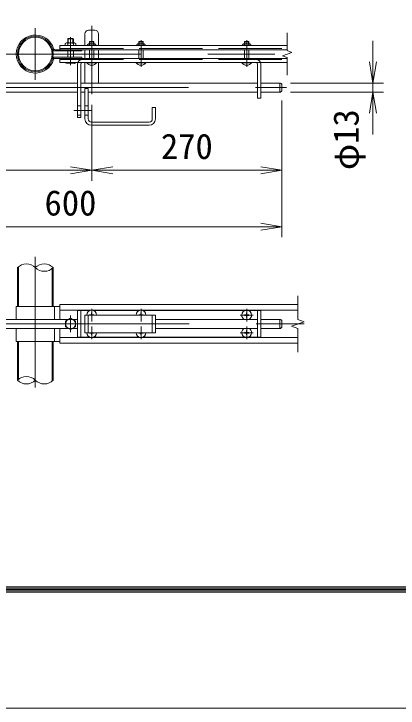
# Model space of a CAD drawing. Units: millimetres, scale not verified, with parts at other scales. Extents: x -6299 to 6301, y -4455 to 4455.
# Drawn here: x -2846 to -1755, y -4455 to -2482 of the extents above; entities that cross this region are included whole.
import ezdxf
from ezdxf.enums import TextEntityAlignment as Align

# ---------------------------------------------------------------- set-up
doc = ezdxf.new("R2010")
doc.units = ezdxf.units.MM
doc.header["$LTSCALE"] = 30
doc.linetypes.add('DASHED', pattern=[7.5, 6, -1.5])
doc.linetypes.add('USER1', pattern=[50.8, 31.75, -6.35, 6.35, -6.35])
for name, color, linetype, lineweight in [('0-1_D-TTL', 7, 'Continuous', 9), ('0-3_D-BMK', 2, 'USER1', 13), ('0-4_D-STR1', 1, 'Continuous', 18), ('0-5_D-STR3', 3, 'Continuous', 13), ('0-9_D-STR-DIM', 7, 'Continuous', 9), ('0-A_0', 7, 'Continuous', 9)]:
    doc.layers.add(name, color=color, linetype=linetype, lineweight=lineweight)
doc.styles.add('ＭＳ ゴシック', font='')
doc.styles.get('ＭＳ ゴシック').set_extended_font_data('MS Gothic')

# ---------------------------------------------------------------- blocks, each defined once
blk = doc.blocks.new('_Open')
at = {"layer": '0-A_0'}
blk.add_line((-30, 5), (0, 0), dxfattribs=at)
blk.add_lwpolyline([(-30, -5), (0, 0), (-30, 0)], dxfattribs=at)

msp = doc.modelspace()

# ---------------------------------------------------------------- linework, layer by layer
at = {"layer": '0-1_D-TTL', "color": 2, "lineweight": 18}
msp.add_lwpolyline([(-6299.33, 4455), (6300.67, 4455), (6300.67, -4455), (-6299.33, -4455)], close=True, dxfattribs=at)
at = {"layer": '0-1_D-TTL'}
for points in [[(-5894.33, 4125), (5895.67, 4125), (5895.67, -4125), (-5894.33, -4125)], [(-5890.58, 4121.25), (5891.92, 4121.25), (5891.92, -4121.25), (-5890.58, -4121.25)], [(-5886.83, 4117.5), (5888.17, 4117.5), (5888.17, -4117.5), (-5886.83, -4117.5)], [(-5883.08, 4113.75), (5884.42, 4113.75), (5884.42, -4113.75), (-5883.08, -4113.75)], [(-5879.33, 4110), (5880.67, 4110), (5880.67, -4110), (-5879.33, -4110)]]:
    msp.add_lwpolyline(points, close=True, dxfattribs=at)
at = {"layer": '0-3_D-BMK'}
for p, q in [((-2785.15, -2522.37), (-2785.15, -2669.6)), ((-2625.15, -2515.35), (-2625.15, -2710.38)), ((-2685.15, -2548.46), (-2685.15, -2627.16)), ((-2485.15, -2556.61), (-2485.15, -2632.73)), ((-2185.15, -2556.61), (-2185.15, -2632.73)), ((-3438.45, -2595.98), (-2049.96, -2595.98)), ((-3303.21, -2691.38), (-2072.06, -2691.38)), ((-2676.01, -2756.38), (-2625.72, -2756.38)), ((-2785.15, -3172.49), (-2785.15, -3543.65)), ((-2625.15, -3356.29), (-2625.15, -3320.03)), ((-2485.15, -3356.29), (-2485.15, -3320.03)), ((-2185.15, -3356.2), (-2185.15, -3319.94)), ((-2685.15, -3339.5), (-2685.15, -3386.65)), ((-2203.37, -3338.07), (-2167.11, -3338.07)), ((-3301.39, -3363.07), (-2022.49, -3363.07)), ((-2625.15, -3406.29), (-2625.15, -3370.03)), ((-2485.15, -3406.29), (-2485.15, -3370.03)), ((-2185.15, -3406.2), (-2185.15, -3369.94)), ((-2203.37, -3388.07), (-2167.11, -3388.07))]:
    msp.add_line(p, q, dxfattribs=at)
at = {"layer": '0-4_D-STR1'}
for p, q in [((-2835.95, -3203.07), (-2835.95, -3313.07)), ((-2734.35, -3203.07), (-2734.35, -3313.07)), ((-2835.95, -3413.07), (-2835.95, -3523.07)), ((-2835.95, -3413.07), (-2835.95, -3523.07)), ((-2734.35, -3413.07), (-2734.35, -3523.07))]:
    msp.add_line(p, q, dxfattribs=at)
at = {"layer": '0-4_D-STR1', "linetype": 'DASHED'}
for p, q in [((-2832.75, -3200.25), (-2832.75, -3313.07)), ((-2737.55, -3205.9), (-2737.55, -3313.07)), ((-2832.75, -3413.07), (-2832.75, -3520.25)), ((-2737.55, -3413.07), (-2737.55, -3525.9))]:
    msp.add_line(p, q, dxfattribs=at)
at = {"layer": '0-4_D-STR1'}
for radius in [50.8, 47.6]:
    msp.add_circle((-2785.15, -2595.98), radius, dxfattribs=at)
at = {"layer": '0-5_D-STR3'}
for p, q in [((-2644.15, -2538.38), (-2644.15, -2571.78)), ((-2634.15, -2528.38), (-2616.15, -2528.38)), ((-2606.15, -2538.38), (-2606.15, -2571.78)), ((-2697, -2564.38), (-2673.31, -2564.38)), ((-2691.8, -2551.38), (-2693.15, -2552.74)), ((-2693.15, -2564.38), (-2693.15, -2552.74)), ((-2693.15, -2552.74), (-2677.15, -2552.74)), ((-2691.8, -2551.38), (-2678.51, -2551.38)), ((-2691.8, -2564.38), (-2691.8, -2551.38)), ((-2678.51, -2564.38), (-2678.51, -2551.38)), ((-2677.15, -2552.74), (-2678.51, -2551.38)), ((-2677.15, -2564.38), (-2677.15, -2552.74)), ((-2630.07, -2560.18), (-2631.15, -2561.27)), ((-2631.15, -2567.38), (-2631.15, -2561.27)), ((-2631.15, -2561.27), (-2619.15, -2561.27)), ((-2630.07, -2567.38), (-2630.07, -2560.18)), ((-2630.07, -2560.18), (-2620.24, -2560.18)), ((-2630.07, -2560.18), (-2620.24, -2560.18)), ((-2620.24, -2567.38), (-2620.24, -2560.18)), ((-2620.24, -2560.18), (-2619.15, -2561.27)), ((-2619.15, -2567.38), (-2619.15, -2561.27)), ((-2490.07, -2560.18), (-2491.15, -2561.27)), ((-2491.15, -2561.27), (-2479.15, -2561.27)), ((-2491.15, -2567.38), (-2491.15, -2561.27)), ((-2490.07, -2560.18), (-2480.24, -2560.18)), ((-2490.07, -2567.38), (-2490.07, -2560.18)), ((-2480.24, -2567.38), (-2480.24, -2560.18)), ((-2479.15, -2567.38), (-2479.15, -2561.27)), ((-2190.07, -2560.18), (-2191.15, -2561.27)), ((-2190.07, -2567.38), (-2190.07, -2560.18)), ((-2190.07, -2560.18), (-2180.24, -2560.18)), ((-2190.07, -2560.18), (-2180.24, -2560.18)), ((-2180.24, -2567.38), (-2180.24, -2560.18)), ((-2180.24, -2560.18), (-2179.15, -2561.27)), ((-2179.15, -2567.38), (-2179.15, -2561.27)), ((-2730.07, -2583.78), (-2070.04, -2583.78)), ((-2715.15, -2571.78), (-2715.15, -2586.98)), ((-2715.15, -2571.78), (-2070.04, -2571.78)), ((-2700.15, -2565.98), (-2700.15, -2571.78)), ((-2693.15, -2571.78), (-2693.15, -2565.98)), ((-2677.15, -2571.78), (-2677.15, -2565.98)), ((-2670.15, -2565.98), (-2670.15, -2571.78)), ((-2653.15, -2583.78), (-2653.15, -2586.98)), ((-2644.15, -2583.78), (-2644.15, -2608.18)), ((-2636.65, -2568.58), (-2636.65, -2571.78)), ((-2631.15, -2571.78), (-2631.15, -2568.58)), ((-2631.15, -2608.18), (-2631.15, -2583.78)), ((-2619.15, -2571.78), (-2619.15, -2568.58)), ((-2619.15, -2608.18), (-2619.15, -2583.78)), ((-2613.65, -2568.58), (-2613.65, -2571.78)), ((-2606.15, -2583.78), (-2606.15, -2608.18)), ((-2496.65, -2568.58), (-2496.65, -2571.78)), ((-2491.15, -2571.78), (-2491.15, -2568.58)), ((-2491.15, -2608.18), (-2491.15, -2583.78)), ((-2479.15, -2571.78), (-2479.15, -2568.58)), ((-2479.15, -2608.18), (-2479.15, -2583.78)), ((-2473.65, -2568.58), (-2473.65, -2571.78)), ((-2196.65, -2568.58), (-2196.65, -2571.78)), ((-2191.15, -2571.78), (-2191.15, -2568.58)), ((-2191.15, -2608.18), (-2191.15, -2583.78)), ((-2179.15, -2571.78), (-2179.15, -2568.58)), ((-2179.15, -2608.18), (-2179.15, -2583.78)), ((-2173.65, -2568.58), (-2173.65, -2571.78)), ((-2730.07, -2586.98), (-2653.15, -2586.98)), ((-2693.15, -2604.98), (-2693.15, -2586.98)), ((-2677.15, -2604.98), (-2677.15, -2586.98)), ((-2730.07, -2604.98), (-2653.15, -2604.98)), ((-2730.07, -2608.18), (-2070.04, -2608.18)), ((-2715.15, -2608.18), (-2715.15, -2620.18)), ((-2715.15, -2620.18), (-2070.04, -2620.18)), ((-2700.15, -2620.18), (-2700.15, -2621.18)), ((-2673.51, -2622.38), (-2696.71, -2622.38)), ((-2693.15, -2620.18), (-2693.15, -2621.18)), ((-2677.15, -2620.18), (-2677.15, -2621.18)), ((-2670.15, -2620.18), (-2670.15, -2621.18)), ((-2653.15, -2604.98), (-2653.15, -2608.18)), ((-2644.15, -2620.18), (-2644.15, -2678.38)), ((-2639.15, -2620.18), (-2611.15, -2620.18)), ((-2639.15, -2621.01), (-2639.15, -2620.18)), ((-2639.15, -2621.01), (-2611.15, -2621.01)), ((-2611.15, -2621.01), (-2611.15, -2620.18)), ((-2606.15, -2620.18), (-2606.15, -2678.38)), ((-2499.15, -2620.18), (-2471.15, -2620.18)), ((-2499.15, -2621.01), (-2499.15, -2620.18)), ((-2499.15, -2621.01), (-2471.15, -2621.01)), ((-2471.15, -2621.01), (-2471.15, -2620.18)), ((-2199.15, -2620.18), (-2171.15, -2620.18)), ((-2199.15, -2621.01), (-2199.15, -2620.18)), ((-2199.15, -2621.01), (-2171.15, -2621.01)), ((-2171.15, -2621.01), (-2171.15, -2620.18)), ((-2656.15, -2624.68), (-2656.15, -2776.38)), ((-2154.15, -2624.68), (-2154.15, -2721.38)), ((-2145.15, -2624.88), (-2145.15, -2721.38)), ((-3026.75, -2678.38), (-2665.15, -2678.38)), ((-2656.15, -2678.38), (-2154.15, -2678.38)), ((-2145.15, -2678.38), (-2091.15, -2678.38)), ((-2091.15, -2678.38), (-2091.15, -2704.38)), ((-2644.15, -2694.38), (-2644.15, -2780.38)), ((-2644.15, -2694.38), (-2635.15, -2694.38)), ((-2635.15, -2694.38), (-2635.15, -2780.38)), ((-2085.15, -2684.38), (-2085.15, -2698.38)), ((-3026.75, -2704.38), (-2665.15, -2704.38)), ((-2656.15, -2704.38), (-2644.15, -2704.38)), ((-2635.15, -2704.38), (-2154.15, -2704.38)), ((-2154.15, -2721.38), (-2145.15, -2721.38)), ((-2145.15, -2704.38), (-2091.15, -2704.38)), ((-2665.15, -2743.38), (-2656.15, -2743.38)), ((-2644.15, -2743.38), (-2635.15, -2743.38)), ((-2453.15, -2748.38), (-2453.15, -2780.38)), ((-2453.15, -2748.38), (-2444.15, -2748.38)), ((-2444.15, -2748.38), (-2444.15, -2780.38)), ((-2665.15, -2769.38), (-2656.15, -2769.38)), ((-2644.15, -2769.38), (-2635.15, -2769.38)), ((-2626.15, -2789.38), (-2462.15, -2789.38)), ((-2626.15, -2798.38), (-2462.15, -2798.38)), ((-2839.15, -3313.07), (-2715.15, -3313.07)), ((-2839.15, -3313.07), (-2839.15, -3350.07)), ((-2731.15, -3313.07), (-2731.15, -3350.07)), ((-2715.15, -3308.07), (-2715.15, -3350.07)), ((-2715.15, -3308.07), (-2040.04, -3308.07)), ((-2715.15, -3324.07), (-2040.04, -3324.07)), ((-2665.15, -3325.07), (-2665.15, -3401.07)), ((-2665.15, -3325.07), (-2630.35, -3325.07)), ((-2656.15, -3325.07), (-2656.15, -3401.07)), ((-2625.94, -3331.77), (-2625.99, -3334.37)), ((-2625.94, -3331.77), (-2624.36, -3331.77)), ((-2624.36, -3331.77), (-2624.32, -3334.37)), ((-2619.96, -3325.07), (-2490.35, -3325.07)), ((-2485.94, -3331.77), (-2485.99, -3334.37)), ((-2485.94, -3331.77), (-2484.36, -3331.77)), ((-2484.36, -3331.77), (-2484.32, -3334.37)), ((-2479.96, -3325.07), (-2145.15, -3325.07)), ((-2185.94, -3331.77), (-2185.99, -3334.37)), ((-2184.36, -3331.77), (-2185.94, -3331.77)), ((-2184.36, -3331.77), (-2184.32, -3334.37)), ((-2154.15, -3325.07), (-2154.15, -3401.07)), ((-2145.15, -3325.07), (-2145.15, -3401.07)), ((-2921.35, -3350.07), (-2665.15, -3350.07)), ((-2644.15, -3338.07), (-2644.15, -3388.07)), ((-2644.15, -3338.07), (-2444.15, -3338.07)), ((-2628.86, -3337.24), (-2631.45, -3337.28)), ((-2631.45, -3337.28), (-2631.45, -3338.07)), ((-2488.86, -3337.24), (-2491.45, -3337.28)), ((-2491.45, -3337.28), (-2491.45, -3338.07)), ((-2481.45, -3337.24), (-2478.85, -3337.28)), ((-2478.85, -3337.28), (-2478.85, -3338.07)), ((-2444.15, -3338.07), (-2444.15, -3388.07)), ((-2444.15, -3350.07), (-2154.15, -3350.07)), ((-2188.86, -3337.24), (-2191.45, -3337.28)), ((-2191.45, -3337.28), (-2191.45, -3338.07)), ((-2185.94, -3344.37), (-2185.99, -3341.78)), ((-2184.36, -3344.37), (-2185.94, -3344.37)), ((-2184.36, -3344.37), (-2184.32, -3341.78)), ((-2181.45, -3338.91), (-2178.85, -3338.86)), ((-2178.85, -3338.86), (-2178.85, -3338.07)), ((-2145.15, -3350.07), (-2091.15, -3350.07)), ((-2091.15, -3350.07), (-2091.15, -3376.07)), ((-2085.15, -3356.07), (-2085.15, -3370.07)), ((-2921.35, -3376.07), (-2665.15, -3376.07)), ((-2839.15, -3376.07), (-2839.15, -3413.07)), ((-2731.15, -3376.07), (-2731.15, -3413.07)), ((-2715.15, -3376.07), (-2715.15, -3418.07)), ((-2644.15, -3388.07), (-2444.15, -3388.07)), ((-2631.45, -3388.86), (-2631.45, -3388.07)), ((-2628.86, -3388.91), (-2631.45, -3388.86)), ((-2625.94, -3394.37), (-2625.99, -3391.78)), ((-2624.36, -3394.37), (-2624.32, -3391.78)), ((-2621.45, -3388.91), (-2618.85, -3388.86)), ((-2618.85, -3388.86), (-2618.85, -3388.07)), ((-2491.45, -3388.86), (-2491.45, -3388.07)), ((-2488.86, -3388.91), (-2491.45, -3388.86)), ((-2485.94, -3394.37), (-2485.99, -3391.78)), ((-2484.36, -3394.37), (-2484.32, -3391.78)), ((-2481.45, -3388.91), (-2478.85, -3388.86)), ((-2478.85, -3388.86), (-2478.85, -3388.07)), ((-2444.15, -3376.07), (-2154.15, -3376.07)), ((-2188.86, -3387.24), (-2191.45, -3387.28)), ((-2191.45, -3387.28), (-2191.45, -3388.07)), ((-2185.94, -3381.77), (-2185.99, -3384.37)), ((-2185.94, -3394.37), (-2185.99, -3391.78)), ((-2184.36, -3381.77), (-2185.94, -3381.77)), ((-2184.36, -3381.77), (-2184.32, -3384.37)), ((-2184.36, -3394.37), (-2184.32, -3391.78)), ((-2181.45, -3387.24), (-2178.85, -3387.28)), ((-2181.45, -3388.91), (-2178.85, -3388.86)), ((-2178.85, -3387.28), (-2178.85, -3388.07)), ((-2178.85, -3388.86), (-2178.85, -3388.07)), ((-2145.15, -3376.07), (-2091.15, -3376.07)), ((-2839.15, -3413.07), (-2715.15, -3413.07)), ((-2715.15, -3402.07), (-2040.04, -3402.07)), ((-2665.15, -3401.07), (-2630.35, -3401.07)), ((-2625.94, -3394.37), (-2624.36, -3394.37)), ((-2619.96, -3401.07), (-2490.35, -3401.07)), ((-2485.94, -3394.37), (-2484.36, -3394.37)), ((-2479.96, -3401.07), (-2145.15, -3401.07)), ((-2184.36, -3394.37), (-2185.94, -3394.37)), ((-2715.15, -3418.07), (-2040.04, -3418.07))]:
    msp.add_line(p, q, dxfattribs=at)
at = {"layer": '0-5_D-STR3', "linetype": 'DASHED'}
for p, q in [((-2715.15, -2580.58), (-2070.04, -2580.58)), ((-2633.94, -2567.38), (-2616.22, -2567.38)), ((-2493.94, -2567.38), (-2476.22, -2567.38)), ((-2193.94, -2567.38), (-2176.22, -2567.38)), ((-2715.15, -2611.38), (-2070.04, -2611.38)), ((-2635.15, -3338.07), (-2635.15, -3388.07)), ((-2453.15, -3338.07), (-2453.15, -3388.07))]:
    msp.add_line(p, q, dxfattribs=at)
at = {"layer": '0-5_D-STR3'}
for points in [[(-2490.07, -2560.18), (-2480.24, -2560.18), (-2479.15, -2561.27)], [(-2191.15, -2567.38), (-2191.15, -2561.27), (-2179.15, -2561.27)], [(-2665.15, -2624.88), (-2665.15, -2776.38), (-2656.15, -2776.38)], [(-2621.45, -3337.24), (-2618.85, -3337.28), (-2618.85, -3338.07)], [(-2188.86, -3338.91), (-2191.45, -3338.86), (-2191.45, -3338.07)], [(-2181.45, -3337.24), (-2178.85, -3337.28), (-2178.85, -3338.07)], [(-2188.86, -3388.91), (-2191.45, -3388.86), (-2191.45, -3388.07)]]:
    msp.add_lwpolyline(points, dxfattribs=at)
at = {"layer": '0-5_D-STR3', "color": 4, "linetype": 'DASHED'}
msp.add_lwpolyline([(-2685.15, -3346.87), (-2699.18, -3354.97), (-2699.18, -3371.17), (-2685.15, -3379.27), (-2671.13, -3371.17), (-2671.13, -3354.97)], close=True, dxfattribs=at)
at = {"layer": '0-5_D-STR3', "color": 4, "linetype": 'DASHED', "lineweight": 9}
msp.add_circle((-2685.15, -3363.07), 14.07, dxfattribs=at)
at = {"layer": '0-5_D-STR3'}
for centre, radius, start, end in [((-2785.15, -2595.98), 54, 15.6185, 344.3815), ((-2634.15, -2538.38), 10, 90, 180), ((-2616.15, -2538.38), 10, 0, 90), ((-2696.65, -2568.98), 4.6, 40.52088, 139.47912), ((-2685.15, -2585.18), 20.8, 67.38014, 112.61986), ((-2673.65, -2568.98), 4.6, 40.52088, 139.47912), ((-2730.07, -2580.58), 6.4, 195.6185, 270), ((-2730.07, -2580.58), 3.2, 195.6185, 270), ((-2633.9, -2571.13), 3.75, 42.84372, 137.15628), ((-2625.15, -2582.98), 15.6, 67.38014, 112.61986), ((-2616.4, -2571.12), 3.74, 42.69541, 137.30459), ((-2493.9, -2571.13), 3.75, 42.84372, 137.15628), ((-2485.15, -2582.98), 15.6, 67.38014, 112.61986), ((-2476.4, -2571.12), 3.74, 42.69541, 137.30459), ((-2193.9, -2571.13), 3.75, 42.84372, 137.15628), ((-2185.15, -2582.98), 15.6, 67.38014, 112.61986), ((-2176.4, -2571.12), 3.74, 42.69541, 137.30459), ((-2730.07, -2611.38), 6.4, 90, 164.3815), ((-2730.07, -2611.38), 3.2, 90, 164.3815), ((-2696.65, -2616.68), 5.7, 232.14171, 307.85829), ((-2685.15, -2595.12), 27.27, 252.93847, 287.06153), ((-2673.65, -2616.69), 5.7, 232.09851, 307.90149), ((-2651.65, -2624.88), 13.5, 90, 180), ((-2651.65, -2624.68), 4.5, 90, 180), ((-2625.15, -2609.38), 18.2, 219.71514, 320.28486), ((-2485.15, -2609.38), 18.2, 219.71514, 320.28486), ((-2185.15, -2609.38), 18.2, 219.71514, 320.28486), ((-2158.65, -2624.88), 13.5, 0, 90), ((-2158.65, -2624.68), 4.5, 0, 90), ((-2091.15, -2684.38), 6, 0, 90), ((-2091.15, -2698.38), 6, 270, 0), ((-2626.15, -2780.38), 18, 180, 270), ((-2626.15, -2780.38), 9, 180, 270), ((-2462.15, -2780.38), 9, 270, 0), ((-2462.15, -2780.38), 18, 270, 0), ((-2625.15, -3338.07), 14, 0, 180), ((-2628.96, -3334.26), 2.98, 270, 0), ((-2621.34, -3334.26), 2.98, 180, 270), ((-2485.15, -3338.07), 14, 0, 180), ((-2488.96, -3334.26), 2.98, 270, 0), ((-2481.34, -3334.26), 2.98, 180, 270), ((-2185.15, -3338.07), 14, 0, 180), ((-2188.96, -3334.26), 2.98, 270, 0), ((-2181.34, -3334.26), 2.98, 180, 270), ((-2185.15, -3338.07), 14, 180, 238.99728), ((-2188.96, -3341.88), 2.98, 0, 90), ((-2181.34, -3341.88), 2.98, 90, 180), ((-2185.15, -3338.07), 14, 301.00272, 0), ((-2091.15, -3356.07), 6, 0, 90), ((-2091.15, -3370.07), 6, 270, 0), ((-2625.15, -3388.07), 14, 180, 0), ((-2628.96, -3391.88), 2.98, 0, 90), ((-2621.34, -3391.88), 2.98, 90, 180), ((-2485.15, -3388.07), 14, 180, 0), ((-2488.96, -3391.88), 2.98, 0, 90), ((-2481.34, -3391.88), 2.98, 90, 180), ((-2185.15, -3388.07), 14, 121.00272, 180), ((-2185.15, -3388.07), 14, 180, 0), ((-2188.96, -3384.26), 2.98, 270, 0), ((-2188.96, -3391.88), 2.98, 0, 90), ((-2181.34, -3384.26), 2.98, 180, 270), ((-2181.34, -3391.88), 2.98, 90, 180), ((-2185.15, -3388.07), 14, 0, 58.99728)]:
    msp.add_arc(centre, radius, start, end, dxfattribs=at)
at = {"layer": '0-9_D-STR-DIM'}
for p, q in [((-2070.04, -2586.36), (-2070.04, -2535.98)), ((-1826.92, -2618.38), (-1826.92, -2558.38)), ((-2083.25, -2600.79), (-2056.82, -2591.17)), ((-2070.04, -2605.6), (-2083.25, -2600.79)), ((-2056.82, -2591.17), (-2070.04, -2586.36)), ((-2070.04, -2655.98), (-2070.04, -2605.6)), ((-2061.15, -2678.38), (-1796.92, -2678.38)), ((-1826.92, -2678.38), (-1826.92, -2704.38)), ((-2061.15, -2704.38), (-1796.92, -2704.38)), ((-2625.15, -2740.38), (-2625.15, -2956.12)), ((-2625.15, -2740.38), (-2625.15, -2956.12)), ((-2085.15, -2728.38), (-2085.15, -2956.12)), ((-2085.15, -2728.38), (-2085.15, -3116.8)), ((-1826.92, -2764.38), (-1826.92, -2824.38)), ((-3225.15, -2926.12), (-2685.15, -2926.12)), ((-2565.15, -2926.12), (-2145.15, -2926.12)), ((-3225.15, -3086.8), (-2145.15, -3086.8)), ((-2040.04, -3350.25), (-2040.04, -3283.07)), ((-2022.42, -3356.66), (-2040.04, -3350.25)), ((-2057.66, -3369.49), (-2022.42, -3356.66)), ((-2040.04, -3375.9), (-2057.66, -3369.49)), ((-2040.04, -3443.07), (-2040.04, -3375.9))]:
    msp.add_line(p, q, dxfattribs=at)
for centre, start, end in [((-2810.55, -3228.63), 45.18146, 134.81854), ((-2759.75, -3228.63), 45.18146, 134.81854), ((-2759.75, -3177.51), 225.18146, 314.81854), ((-2810.55, -3548.63), 45.18146, 134.81854), ((-2810.55, -3497.51), 225.18146, 314.81854), ((-2759.75, -3497.51), 225.18146, 314.81854)]:
    msp.add_arc(centre, 36.03, start, end, dxfattribs=at)

# ---------------------------------------------------------------- block references
at = {"layer": '0-9_D-STR-DIM', "xscale": 2, "yscale": 2}
for p, rotation in [((-1826.92, -2678.38), 270), ((-1826.92, -2704.38), 90), ((-2625.15, -2926.12), 180)]:
    msp.add_blockref('_Open', p, dxfattribs=dict(at, rotation=rotation))
for p in [(-2625.15, -2926.12), (-2085.15, -2926.12), (-2085.15, -3086.8)]:
    msp.add_blockref('_Open', p, dxfattribs=at)

# ---------------------------------------------------------------- texts
at = {"layer": '0-9_D-STR-DIM', "style": 'ＭＳ ゴシック'}
msp.add_text('φ13', height=72.14, rotation=90, dxfattribs=at).set_placement((-1845.48, -2925.72), align=Align.BOTTOM_LEFT)
for s, p in [('270', (-2428.65, -2916)), ('600', (-2759.03, -3076.68))]:
    msp.add_text(s, height=72.14, dxfattribs=at).set_placement(p, align=Align.BOTTOM_LEFT)

doc.saveas('drawing.dxf')
